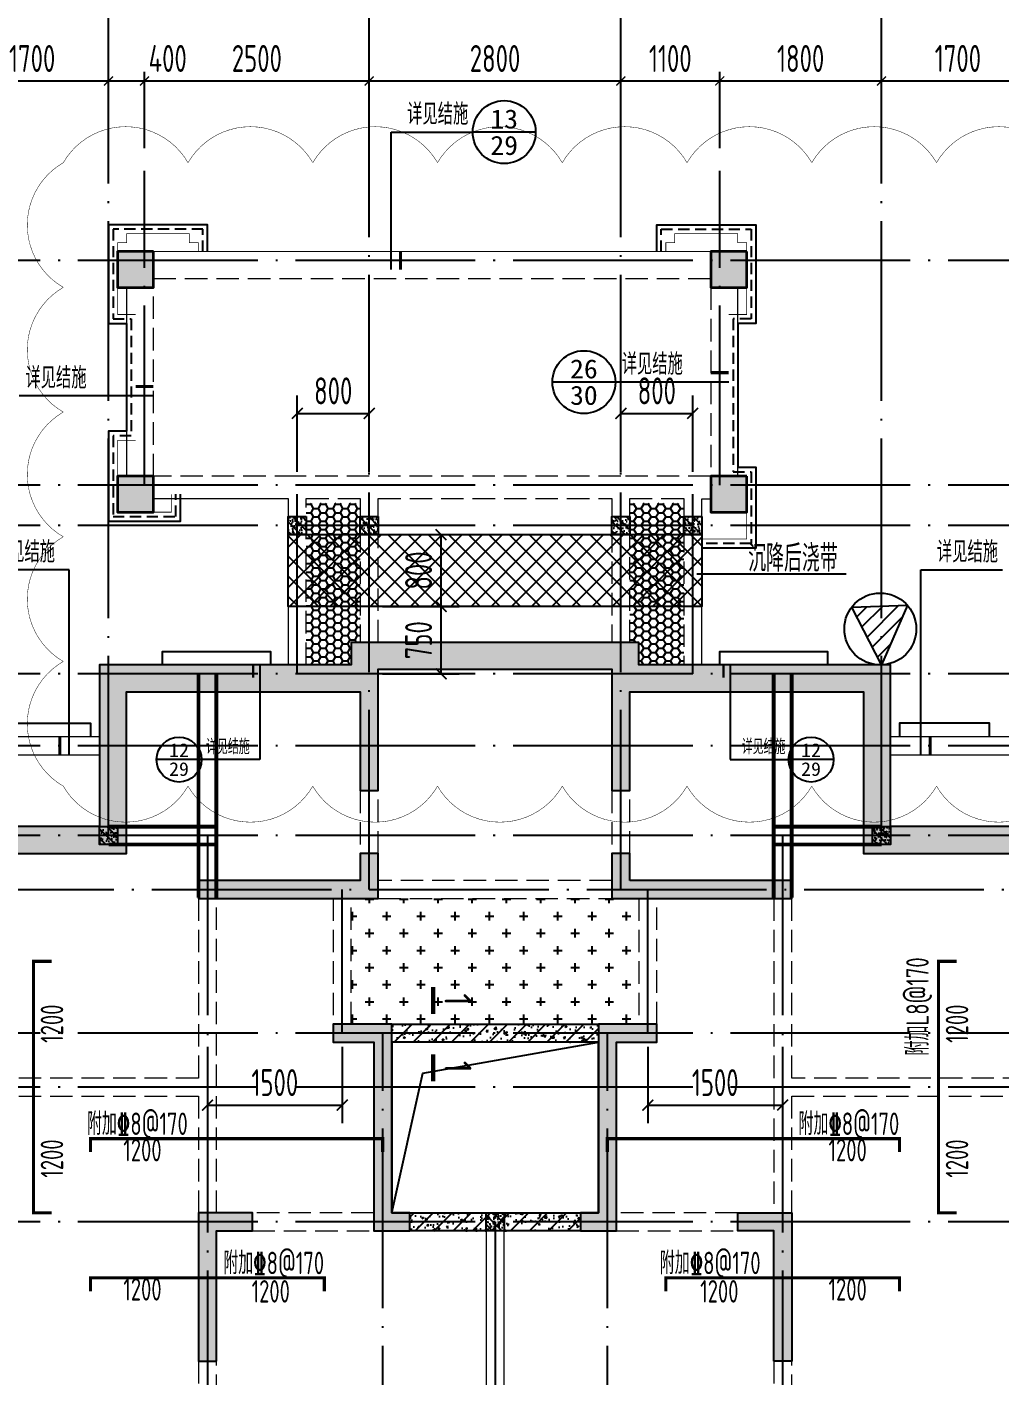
# Model space of a CAD drawing. Extents: x -668857 to 154266, y -275694 to 291306.
# Drawn here: x -219674 to -208848, y 197281 to 212298 of the extents above; entities that cross this region are included whole.
import ezdxf
from ezdxf.enums import TextEntityAlignment as Align

# ---------------------------------------------------------------- set-up
doc = ezdxf.new("R2010")
doc.units = 0
doc.header["$LTSCALE"] = 1000
for name, pattern in [('DASH', [0.35, 0.25, -0.1]), ('DOTE', [2.42, 2, -0.2, 0.02, -0.2]), ('HIDDEN', [0.375, 0.25, -0.125])]:
    doc.linetypes.add(name, pattern=pattern)
doc.layers.get('0').update_dxf_attribs({"linetype": 'CONTINUOUS'})
doc.layers.get('DEFPOINTS').update_dxf_attribs({"linetype": 'CONTINUOUS'})
for name, color, linetype in [('A-AXIS', 1, 'CONTINUOUS'), ('A-DOTE', 10, 'DOTE'), ('DIM_IDEN', 67, 'CONTINUOUS'), ('PUB_TEXT', 2, 'CONTINUOUS'), ('ROOF', 183, 'CONTINUOUS'), ('S-B板填充', 251, 'CONTINUOUS'), ('S-B板边线', 2, 'CONTINUOUS'), ('S-B板配筋', 6, 'CONTINUOUS'), ('S-B板配筋号', 7, 'CONTINUOUS'), ('S-D洞口', 4, 'CONTINUOUS'), ('S-J基础底板标注', 3, 'CONTINUOUS'), ('S-L主梁线', 4, 'DASH'), ('S-Q墙填充', 252, 'CONTINUOUS'), ('S-Q墙实线', 6, 'CONTINUOUS'), ('S-Q墙标注', 3, 'CONTINUOUS'), ('S-X详图标注', 3, 'CONTINUOUS'), ('S-Y一般标注', 3, 'CONTINUOUS'), ('S-Z柱填充', 252, 'CONTINUOUS'), ('S-Z柱实线', 6, 'CONTINUOUS'), ('S-板正筋', 2, 'CONTINUOUS'), ('S-构造柱', 212, 'CONTINUOUS'), ('S-楼板文字', 7, 'CONTINUOUS'), ('S-洞口边线', 7, 'CONTINUOUS'), ('THICK', 6, 'CONTINUOUS'), ('后浇带', 8, 'CONTINUOUS'), ('看线', 251, 'CONTINUOUS'), ('配箍校核', 34, 'CONTINUOUS')]:
    doc.layers.add(name, color=color, linetype=linetype)
doc.layers.add('审图修改', color=2, linetype='CONTINUOUS', plot=False)
doc.styles.add('_TCH_AXIS', font='COMPLEX', dxfattribs={"bigfont": 'GBCBIG'})
doc.styles.add('_TCH_LABEL', font='simhei.ttf')
doc.styles.add('TSSD_DIMENSION', font='Tssdeng.shx', dxfattribs={"width": 0.7, "bigfont": 'tssdchn.shx'})
doc.styles.add('TSSD_Label', font='Tssdeng.shx', dxfattribs={"width": 0.7, "bigfont": 'hztxt.shx'})
doc.styles.add('TSSD_REIN', font='tssdeng.shx', dxfattribs={"width": 0.7, "height": 300, "bigfont": 'tssdchn.shx'})
doc.styles.add('结构文字', font='zstxt.shx', dxfattribs={"width": 0.7, "bigfont": 'zshz.shx'})
doc.dimstyles.new('STRUCK', dxfattribs={"dimtxt": 400, "dimasz": 121, "dimexe": 200, "dimexo": 150, "dimgap": 115, "dimtad": 1, "dimdec": 0, "dimdsep": 46, "dimtxsty": '结构文字', "dimblk": 'ARCHTICK', "dimcen": 400, "dimclrd": 3, "dimclre": 3, "dimclrt": 7, "dimadec": 0, "dimazin": 0, "dimtfac": 1, "dimtdec": 0, "dimtix": 1, "dimtmove": 2, "dimatfit": 3, "dimldrblk": '_DIMX', "dimfxl": 0, "dimtolj": 1, "dimtzin": 0, "dimarcsym": 0})
doc.dimstyles.new('TSSD_100_100', dxfattribs={"dimtxt": 300, "dimasz": 100, "dimexe": 100, "dimexo": 250, "dimgap": 100, "dimtad": 1, "dimdec": 0, "dimzin": 0, "dimdsep": 46, "dimtxsty": 'TSSD_DIMENSION', "dimblk": 'ARCHTICK', "dimcen": 0, "dimdle": 100, "dimclrt": 7, "dimadec": 0, "dimazin": 0, "dimtfac": 1, "dimtdec": 0, "dimtix": 1, "dimtmove": 2, "dimatfit": 3, "dimldrblk": 'ARCHTICK', "dimfxl": 0, "dimtolj": 1, "dimtzin": 0, "dimarcsym": 0})
pattern_1 = [(0, (-160888.04, -9842.896), (81.642857, 47.136514), [54.42857, -108.857143]), (120, (-160888.04, -9842.896), (-81.642847, 47.136531), [54.42857, -108.857143]), (60, (-160888.04, -9842.896), (1e-05, 94.273045), [-108.857143, 54.42857])]
pattern_2 = [(50, (196408.63, 60814.94), (215.17805, -18.82564), [22.5, -247.5]), (355, (196408.63, 60814.94), (-41.6254, 225.65764), [18, -198]), (100.4514, (196426.56, 60813.37), (173.5528, 206.83186), [19.12206, -210.34263]), (46.1842, (196408.63, 60874.94), (320.1723, -49.6557), [33.75, -371.25]), (96.6356, (196435.3, 60870.8), (280.3988, 292.23536), [28.6831, -315.5139]), (351.1842, (196408.63, 60874.94), (280.3986, 292.2356), [27, -297]), (21, (196438.63, 60859.94), (179.07212, -120.78567), [22.5, -247.5]), (326, (196438.63, 60859.94), (72.9946, 217.545), [18, -198]), (71.4514, (196453.55, 60849.87), (252.0668, 96.75915), [19.12206, -210.34263]), (37.5, (196408.63, 60814.94), (3.647957, 99.868156), [0, -195.6, 0, -201, 0, -198.75]), (7.5, (196408.63, 60814.94), (78.92086, 118.32351), [0, -114.6, 0, -191.1, 0, -75.75]), (327.5, (196341.73, 60814.94), (160.14673, -6.76646), [0, -75, 0, -234, 0, -310.5]), (317.5, (196311.73, 60814.94), (174.95585, 30.0315), [0, -97.5, 0, -155.4, 0, -220.5]), (45, (196408.63, 60814.94), (-106.06602, 106.06602), [])]

# ---------------------------------------------------------------- blocks, each defined once
blk = doc.blocks.new('_ArchTick')
at = {"color": 0, "linetype": 'ByBlock', "const_width": 0.15}
blk.add_lwpolyline([(-0.5, -0.5), (0.5, 0.5)], dxfattribs=at)
blk = doc.blocks.new('*D80')
at = {"layer": 'DEFPOINTS', "color": 0}
for p in [(12800, 22100), (11100, 21100), (12800, 21100)]:
    blk.add_point(p, dxfattribs=at)
at = {"layer": 'S-Y一般标注', "color": 0, "lineweight": -2}
for p, q in [((11000, 22100), (12900, 22100)), ((11100, 21350), (11100, 22200)), ((12800, 21350), (12800, 22200))]:
    blk.add_line(p, q, dxfattribs=at)
at = {"layer": 'S-Y一般标注', "color": 0, "lineweight": -2, "xscale": 100, "yscale": 100, "zscale": 100, "rotation": 180}
blk.add_blockref('_ArchTick', (11100, 22100), dxfattribs=at)
at = {"layer": 'S-Y一般标注', "color": 0, "lineweight": -2, "xscale": 100, "yscale": 100, "zscale": 100}
blk.add_blockref('_ArchTick', (12800, 22100), dxfattribs=at)
at = {"layer": 'S-Y一般标注', "color": 7, "insert": (11950, 22350), "char_height": 300, "attachment_point": 5, "style": 'TSSD_DIMENSION'}
blk.add_mtext('\\A1;1700', dxfattribs=at)
blk = doc.blocks.new('*D81')
at = {"layer": 'DEFPOINTS', "color": 0}
for p in [(13200, 22100), (12800, 21100), (13200, 21100)]:
    blk.add_point(p, dxfattribs=at)
at = {"layer": 'S-Y一般标注', "color": 0, "lineweight": -2}
for p, q in [((12700, 22100), (13300, 22100)), ((12800, 21350), (12800, 22200)), ((13200, 21350), (13200, 22200))]:
    blk.add_line(p, q, dxfattribs=at)
at = {"layer": 'S-Y一般标注', "color": 0, "lineweight": -2, "xscale": 100, "yscale": 100, "zscale": 100, "rotation": 180}
blk.add_blockref('_ArchTick', (12800, 22100), dxfattribs=at)
at = {"layer": 'S-Y一般标注', "color": 0, "lineweight": -2, "xscale": 100, "yscale": 100, "zscale": 100}
blk.add_blockref('_ArchTick', (13200, 22100), dxfattribs=at)
at = {"layer": 'S-Y一般标注', "color": 7, "insert": (13458, 22350), "char_height": 300, "attachment_point": 5, "style": 'TSSD_DIMENSION'}
blk.add_mtext('\\A1;400', dxfattribs=at)
blk = doc.blocks.new('*D82')
at = {"layer": 'DEFPOINTS', "color": 0}
for p in [(18500, 22100), (15700, 21100), (18500, 21100)]:
    blk.add_point(p, dxfattribs=at)
at = {"layer": 'S-Y一般标注', "color": 0, "lineweight": -2}
for p, q in [((15600, 22100), (18600, 22100)), ((15700, 21350), (15700, 22200)), ((18500, 21350), (18500, 22200))]:
    blk.add_line(p, q, dxfattribs=at)
at = {"layer": 'S-Y一般标注', "color": 0, "lineweight": -2, "xscale": 100, "yscale": 100, "zscale": 100, "rotation": 180}
blk.add_blockref('_ArchTick', (15700, 22100), dxfattribs=at)
at = {"layer": 'S-Y一般标注', "color": 0, "lineweight": -2, "xscale": 100, "yscale": 100, "zscale": 100}
blk.add_blockref('_ArchTick', (18500, 22100), dxfattribs=at)
at = {"layer": 'S-Y一般标注', "color": 7, "insert": (17100, 22350), "char_height": 300, "attachment_point": 5, "style": 'TSSD_DIMENSION'}
blk.add_mtext('\\A1;2800', dxfattribs=at)
blk = doc.blocks.new('*D83')
at = {"layer": 'DEFPOINTS', "color": 0}
for p in [(19600, 22100), (18500, 21100), (19600, 21100)]:
    blk.add_point(p, dxfattribs=at)
at = {"layer": 'S-Y一般标注', "color": 0, "lineweight": -2}
for p, q in [((18400, 22100), (19700, 22100)), ((18500, 21350), (18500, 22200)), ((19600, 21350), (19600, 22200))]:
    blk.add_line(p, q, dxfattribs=at)
at = {"layer": 'S-Y一般标注', "color": 0, "lineweight": -2, "xscale": 100, "yscale": 100, "zscale": 100, "rotation": 180}
blk.add_blockref('_ArchTick', (18500, 22100), dxfattribs=at)
at = {"layer": 'S-Y一般标注', "color": 0, "lineweight": -2, "xscale": 100, "yscale": 100, "zscale": 100}
blk.add_blockref('_ArchTick', (19600, 22100), dxfattribs=at)
at = {"layer": 'S-Y一般标注', "color": 7, "insert": (19050, 22350), "char_height": 300, "attachment_point": 5, "style": 'TSSD_DIMENSION'}
blk.add_mtext('\\A1;1100', dxfattribs=at)
blk = doc.blocks.new('*D84')
at = {"layer": 'DEFPOINTS', "color": 0}
for p in [(23100, 22100), (21400, 21100), (23100, 21100)]:
    blk.add_point(p, dxfattribs=at)
at = {"layer": 'S-Y一般标注', "color": 0, "lineweight": -2}
for p, q in [((21300, 22100), (23200, 22100)), ((21400, 21350), (21400, 22200)), ((23100, 21350), (23100, 22200))]:
    blk.add_line(p, q, dxfattribs=at)
at = {"layer": 'S-Y一般标注', "color": 0, "lineweight": -2, "xscale": 100, "yscale": 100, "zscale": 100, "rotation": 180}
blk.add_blockref('_ArchTick', (21400, 22100), dxfattribs=at)
at = {"layer": 'S-Y一般标注', "color": 0, "lineweight": -2, "xscale": 100, "yscale": 100, "zscale": 100}
blk.add_blockref('_ArchTick', (23100, 22100), dxfattribs=at)
at = {"layer": 'S-Y一般标注', "color": 7, "insert": (22250, 22350), "char_height": 300, "attachment_point": 5, "style": 'TSSD_DIMENSION'}
blk.add_mtext('\\A1;1700', dxfattribs=at)
blk = doc.blocks.new('*D112')
at = {"layer": 'DEFPOINTS', "color": 0}
for p in [(15700, 22100), (13200, 21100), (15700, 21100)]:
    blk.add_point(p, dxfattribs=at)
at = {"layer": 'S-Y一般标注', "color": 0, "lineweight": -2}
for p, q in [((13100, 22100), (15800, 22100)), ((13200, 21350), (13200, 22200)), ((15700, 21350), (15700, 22200))]:
    blk.add_line(p, q, dxfattribs=at)
at = {"layer": 'S-Y一般标注', "color": 0, "lineweight": -2, "xscale": 100, "yscale": 100, "zscale": 100, "rotation": 180}
blk.add_blockref('_ArchTick', (13200, 22100), dxfattribs=at)
at = {"layer": 'S-Y一般标注', "color": 0, "lineweight": -2, "xscale": 100, "yscale": 100, "zscale": 100}
blk.add_blockref('_ArchTick', (15700, 22100), dxfattribs=at)
at = {"layer": 'S-Y一般标注', "color": 7, "insert": (14450, 22350), "char_height": 300, "attachment_point": 5, "style": 'TSSD_DIMENSION'}
blk.add_mtext('\\A1;2500', dxfattribs=at)
blk = doc.blocks.new('*D113')
at = {"layer": 'DEFPOINTS', "color": 0}
for p in [(21400, 22100), (19600, 21100), (21400, 21100)]:
    blk.add_point(p, dxfattribs=at)
at = {"layer": 'S-Y一般标注', "color": 0, "lineweight": -2}
for p, q in [((19500, 22100), (21500, 22100)), ((19600, 21350), (19600, 22200)), ((21400, 21350), (21400, 22200))]:
    blk.add_line(p, q, dxfattribs=at)
at = {"layer": 'S-Y一般标注', "color": 0, "lineweight": -2, "xscale": 100, "yscale": 100, "zscale": 100, "rotation": 180}
blk.add_blockref('_ArchTick', (19600, 22100), dxfattribs=at)
at = {"layer": 'S-Y一般标注', "color": 0, "lineweight": -2, "xscale": 100, "yscale": 100, "zscale": 100}
blk.add_blockref('_ArchTick', (21400, 22100), dxfattribs=at)
at = {"layer": 'S-Y一般标注', "color": 7, "insert": (20500, 22350), "char_height": 300, "attachment_point": 5, "style": 'TSSD_DIMENSION'}
blk.add_mtext('\\A1;1800', dxfattribs=at)
blk = doc.blocks.new('20210803.08135812')
at = {"color": 1, "const_width": 8}
for points in [[(8750, 15500), (8550, 15500), (8550, 16300), (8650, 16300), (8650, 16400), (8940, 16400), (8940, 16400), (9060, 16400), (9060, 16400), (9350, 16400), (9350, 16300), (9450, 16300), (9450, 16200)], [(15350, 15500), (15550, 15500), (15550, 16300), (15450, 16300), (15450, 16400), (15160, 16400), (15160, 16400), (15040, 16400), (15040, 16400), (14750, 16400), (14750, 16300), (14650, 16300), (14650, 16200)], [(8750, 14100), (8550, 14100), (8550, 13300), (9150, 13300), (9150, 13500)], [(15350, 13700), (15550, 13700), (15550, 13000), (15050, 13000)]]:
    blk.add_lwpolyline(points, dxfattribs=at)
at = {"layer": '看线', "color": 201}
for points in [[(9550, 16200), (9550, 16500), (8450, 16500), (8450, 15400), (8650, 15400), (8650, 14200), (8450, 14200), (8450, 13200), (9250, 13200), (9250, 13500)], [(14550, 16200), (14550, 16500), (15650, 16500), (15650, 15400), (15450, 15400), (15450, 13800), (15650, 13800), (15650, 12900), (15050, 12900)]]:
    blk.add_lwpolyline(points, dxfattribs=at)
at = {"layer": '看线', "color": 201, "linetype": 'HIDDEN', "ltscale": 0.5}
for points in [[(9500, 16200), (9500, 16450), (8500, 16450), (8500, 15450), (8700, 15450), (8700, 14150), (8500, 14150), (8500, 13250), (9200, 13250), (9200, 13500)], [(14600, 16200), (14600, 16450), (15600, 16450), (15600, 15450), (15400, 15450), (15400, 13750), (15600, 13750), (15600, 12950), (15050, 12950)]]:
    blk.add_lwpolyline(points, dxfattribs=at)
at = {"layer": '看线', "color": 202, "ltscale": 0.5}
for points in [[(9050, 11600), (9050, 11750), (10250, 11750), (10250, 11600)], [(15250, 11600), (15250, 11750), (16450, 11750), (16450, 11600)], [(7250, 10800), (7250, 10950), (8250, 10950), (8250, 10800)], [(18250, 10800), (18250, 10950), (17250, 10950), (17250, 10800)]]:
    blk.add_lwpolyline(points, dxfattribs=at)
blk = doc.blocks.new('20210807.15313460')
at = {"layer": 'S-Q墙填充', "ltscale": 0.5}
h = blk.add_hatch(dxfattribs=at)
h.set_pattern_fill('ARMORED', color=252, scale=30, style=0)
h.set_pattern_definition([(50, (11951.9, 28771.39), (215.17805, -18.82564), [22.5, -247.5]), (355, (11951.9, 28771.4), (-41.6254, 225.65764), [18, -198]), (100.4514, (11969.82, 28769.82), (173.5528, 206.83186), [19.12206, -210.34263]), (46.1842, (11951.9, 28831.4), (320.1723, -49.6557), [33.75, -371.25]), (96.6356, (11978.57, 28827.25), (280.3988, 292.2354), [28.6831, -315.5139]), (351.1842, (11951.9, 28831.4), (280.3986, 292.2356), [27, -297]), (21, (11981.9, 28816.39), (179.07212, -120.78567), [22.5, -247.5]), (326, (11981.9, 28816.4), (72.9946, 217.545), [18, -198]), (71.4514, (11996.82, 28806.32), (252.0668, 96.75915), [19.12206, -210.34263]), (37.5, (11951.89, 28771.39), (3.647957, 99.868156), [0, -195.6, 0, -201, 0, -198.75]), (7.5, (11951.89, 28771.39), (78.92086, 118.32351), [0, -114.6, 0, -191.1, 0, -75.75]), (327.5, (11884.99, 28771.39), (160.14673, -6.76646), [0, -75, 0, -234, 0, -310.5]), (317.5, (11855, 28771.39), (174.95585, 30.0315), [0, -97.5, 0, -155.4, 0, -220.5]), (45, (11951.9, 28771.39), (-106.06602, 106.06602), [])])
h.paths.add_polyline_path([(111116, 66140), (109616, 66140), (109216, 66140), (106316, 66140), (105866, 66140), (104966, 66140), (104516, 66140), (102916, 66140), (102916, 67040), (102916, 67940), (102366, 67940), (100716, 67940), (100116, 67942), (100115, 68190), (96916, 68190), (96916, 67940), (96316, 67940), (94716, 67940), (94116, 67940), (94116, 67040), (94116, 66140), (81316, 66140), (80866, 66140), (79966, 66140), (79516, 66140), (77916, 66140), (77916, 67040), (77916, 67940), (77366, 67940), (75715, 67940), (75116, 67940), (75116, 68190), (71916, 68190), (71916, 67940), (71316, 67940), (69716, 67940), (69116, 67940), (69116, 67040), (69116, 66140), (60916, 66140), (60916, 63240), (60916, 60640), (60916, 58640), (63616, 58640), (70116, 58639), (70116, 57440), (71166, 57440), (73516, 57440), (75866, 57440), (76916, 57440), (76916, 58640), (82516, 58640), (83416, 58640), (86016, 58640), (88616, 58640), (89516, 58640), (95216, 58640), (95216, 57440), (96166, 57440), (98516, 57440), (100866, 57440), (101816, 57440), (101816, 58640), (107516, 58640), (108416, 58640), (111116, 58640)])
h.paths.add_polyline_path([(64616, 58940), (64616, 60290), (64416, 60290), (64416, 58940), (63616, 58940), (61216, 58940), (61216, 60640), (61216, 63140), (61816, 63140), (61816, 63340), (61216, 63340), (61216, 65840), (61516, 65840), (62416, 65840), (62716, 65840), (62716, 65290), (62916, 65290), (62916, 65840), (65616, 65840), (65616, 63140), (65816, 63140), (65816, 65840), (66166, 65840), (67066, 65840), (67416, 65840), (67416, 65140), (67616, 65140), (67616, 65840), (69416, 65840), (69416, 67040), (69416, 67640), (69716, 67640), (71316, 67640), (72016, 67640), (72016, 66540), (72216, 66540), (72216, 67840), (72216, 67890), (74816, 67890), (74816, 67840), (74816, 66540), (75016, 66540), (75016, 67640), (75715, 67640), (77366, 67640), (77616, 67640), (77616, 67040), (77616, 65840), (79416, 65840), (79416, 65140), (79616, 65140), (79616, 65840), (79966, 65840), (80866, 65840), (81216, 65840), (81216, 63140), (81416, 63140), (81416, 65840), (84116, 65840), (84116, 63140), (84316, 63140), (84316, 65840), (84616, 65840), (85616, 65840), (85916, 65840), (85916, 65840), (86116, 65840), (86116, 65840), (86416, 65840), (87416, 65840), (87716, 65840), (87716, 63139), (87916, 63139), (87916, 65840), (90616, 65840), (90616, 63140), (90816, 63140), (90816, 65840), (91166, 65840), (92066, 65840), (92416, 65840), (92416, 65140), (92616, 65140), (92616, 65840), (94416, 65840), (94416, 67040), (94416, 67640), (94716, 67640), (96316, 67640), (97016, 67640), (97016, 66540), (97216, 66540), (97216, 67890), (99816, 67890), (99816, 66540), (100016, 66540), (100016, 67640), (100716, 67640), (102366, 67640), (102616, 67640), (102616, 67040), (102616, 65840), (104416, 65840), (104416, 65140), (104616, 65140), (104616, 65840), (104966, 65840), (105866, 65840), (106216, 65840), (106216, 63140), (106416, 63140), (106416, 65840), (109116, 65840), (109116, 65290), (109316, 65290), (109316, 65840), (109616, 65840), (110516, 65840), (110816, 65840), (110816, 63340), (110216, 63340), (110216, 63140), (110816, 63140), (110816, 60640), (110816, 58940), (108416, 58940), (107616, 58940), (107616, 60290), (107416, 60290), (107416, 58940), (101816, 58940), (101816, 59090), (101516, 59090), (101516, 58740), (101516, 57740), (100866, 57740), (98516, 57740), (96166, 57740), (95516, 57740), (95516, 58740), (95516, 59090), (95216, 59090), (95216, 58940), (89616, 58940), (89616, 60290), (89416, 60290), (89416, 58940), (88616, 58940), (86016, 58940), (83416, 58940), (82616, 58940), (82616, 60290), (82416, 60290), (82416, 58940), (76916, 58939), (76916, 59090), (76616, 59090), (76616, 58739), (76616, 57740), (75866, 57740), (73516, 57740), (71166, 57740), (70416, 57740), (70416, 58739), (70416, 59090), (70116, 59090), (70116, 58939)], flags=16)
at = {"layer": 'S-Q墙填充'}
h = blk.add_hatch(color=252, dxfattribs=at)
h.dxf.hatch_style = 1
h.paths.add_polyline_path([(72216, 65340), (72216, 65840), (72016, 65840), (72016, 65540), (71816, 65540), (70216, 65540), (70216, 65340), (71816, 65340)])
h = blk.add_hatch(color=252, dxfattribs=at)
h.dxf.hatch_style = 1
h.paths.add_polyline_path([(75016, 65540), (75016, 65840), (74816, 65840), (74816, 65340), (75216, 65340), (76816, 65340), (76816, 65540), (75216, 65540)])
h = blk.add_hatch(color=252, dxfattribs=at)
h.dxf.hatch_style = 1
h.paths.add_polyline_path([(72366, 63940), (71716, 63940), (71716, 63740), (72166, 63740), (72166, 61640), (72566, 61640), (72566, 61840), (72366, 61840)])
h = blk.add_hatch(color=252, dxfattribs=at)
h.dxf.hatch_style = 1
h.paths.add_polyline_path([(74666, 61840), (74466, 61840), (74466, 61640), (74866, 61640), (74866, 63740), (75316, 63740), (75316, 63940), (74666, 63940)])
h = blk.add_hatch(color=252, dxfattribs=at)
h.dxf.hatch_style = 1
h.paths.add_polyline_path([(70416, 60189), (70416, 61640), (70816, 61640), (70816, 61840), (70216, 61840), (70216, 60189)])
h = blk.add_hatch(color=252, dxfattribs=at)
h.dxf.hatch_style = 1
h.paths.add_polyline_path([(76616, 60189), (76616, 61640), (76216, 61640), (76216, 61840), (76816, 61840), (76816, 60189)])
at = {"layer": 'S-Z柱填充'}
for points in [[(69716, 72540), (69316, 72540), (69316, 72140), (69716, 72140)], [(76316, 72540), (75916, 72540), (75916, 72140), (76316, 72140)], [(69716, 70040), (69316, 70040), (69316, 69640), (69716, 69640)], [(76316, 70040), (75916, 70040), (75916, 69640), (76316, 69640)]]:
    blk.add_hatch(color=256, dxfattribs=at).paths.add_polyline_path(points)
at = {"layer": 'S-D洞口', "color": 5}
blk.add_lwpolyline([(72366, 61840), (74666, 61840), (74666, 63740), (72366, 63740), (72366, 61840), (72712, 63393), (74666, 63740)], dxfattribs=at)
at = {"layer": 'S-L主梁线', "linetype": 'ByBlock', "lineweight": 18}
for p, q in [((75916, 72539), (69716, 72540)), ((69416, 72140), (69416, 70040)), ((76216, 70040), (76216, 72140)), ((69716, 69790), (71215, 69790)), ((71215, 69790), (71215, 67940)), ((75815, 67940), (75815, 69787)), ((69116, 67140), (67516, 67140)), ((79516, 67140), (77916, 67140)), ((67616, 66940), (69116, 66940)), ((77916, 66940), (79416, 66940)), ((73416, 61640), (73416, 57740)), ((73616, 57740), (73616, 61640))]:
    blk.add_line(p, q, dxfattribs=at)
at = {"layer": 'S-L主梁线', "linetype": 'DASH', "lineweight": 18}
for p, q in [((69716, 72240), (75916, 72239)), ((69716, 70040), (69716, 72140)), ((75916, 72140), (75916, 70040)), ((71315, 70040), (69716, 70040)), ((72116, 70040), (71315, 70040)), ((74915, 70040), (72116, 70040)), ((75916, 70040), (74915, 70040)), ((71415, 67940), (71415, 69790)), ((71415, 69790), (72016, 69790)), ((72016, 69790), (72016, 68190)), ((72216, 68190), (72216, 69790)), ((72216, 69790), (74815, 69790)), ((74815, 69790), (74816, 68190)), ((75016, 68190), (75015, 69790)), ((75015, 69790), (75615, 69790)), ((75615, 69790), (75615, 67940)), ((72016, 66540), (72016, 65840)), ((72216, 65840), (72216, 66540)), ((74816, 66540), (74816, 65840)), ((75016, 65840), (75016, 66540)), ((74816, 65540), (72216, 65540)), ((70216, 65340), (70216, 63340)), ((70416, 63240), (70416, 65340)), ((71716, 65340), (71716, 63940)), ((71916, 63940), (71916, 65340)), ((72216, 65340), (74816, 65340)), ((75116, 65340), (75116, 63940)), ((75316, 63940), (75316, 65340)), ((76616, 65340), (76616, 63240)), ((76816, 63340), (76816, 65340)), ((74666, 63940), (72366, 63940)), ((72366, 63740), (74666, 63740)), ((70216, 63340), (67616, 63340)), ((70416, 61840), (70416, 63240)), ((76616, 63240), (76616, 61840)), ((79416, 63340), (76816, 63340)), ((67516, 63140), (70216, 63140)), ((70216, 63140), (70216, 61840)), ((76816, 63140), (79516, 63140)), ((76816, 61840), (76816, 63140)), ((72166, 61840), (70816, 61840)), ((73516, 61840), (72566, 61840)), ((74466, 61840), (73516, 61840)), ((76216, 61840), (74866, 61840)), ((70416, 61640), (70416, 61640)), ((70816, 61640), (72166, 61640)), ((72566, 61640), (73416, 61640)), ((73616, 61640), (74466, 61640)), ((74866, 61640), (76216, 61640)), ((76616, 61640), (76616, 61640)), ((70216, 60189), (70216, 59090)), ((70416, 59090), (70416, 60189)), ((76616, 60189), (76616, 59090)), ((76816, 59090), (76816, 60189))]:
    blk.add_line(p, q, dxfattribs=at)
blk.add_lwpolyline([(75815, 69787), (75916, 69787)], dxfattribs=at)
at = {"layer": 'S-Q墙实线'}
for points in [[(104516, 66140), (102916, 66140), (102916, 67040), (102916, 67940), (102916, 67940), (100116, 67940), (100115, 68190), (96916, 68190), (96916, 67940), (94116, 67940), (94116, 66140), (81316, 66140), (80866, 66140), (79966, 66140), (79516, 66140), (77916, 66140), (77916, 67940), (75116, 67940), (75116, 68190), (71916, 68190), (71916, 67940), (69116, 67940), (69116, 66140), (60916, 66140)], [(67616, 65840), (69416, 65840), (69416, 67640), (72016, 67640), (72016, 66540), (72216, 66540), (72216, 67840), (72216, 67890), (74816, 67890), (74816, 67840), (74816, 66540), (75016, 66540), (75016, 67640), (77616, 67640), (77616, 65840), (79416, 65840)]]:
    blk.add_lwpolyline(points, dxfattribs=at)
for points in [[(72216, 65340), (72216, 65840), (72016, 65840), (72016, 65540), (71816, 65540), (70216, 65540), (70216, 65340), (71816, 65340)], [(75016, 65540), (75016, 65840), (74816, 65840), (74816, 65340), (75216, 65340), (76816, 65340), (76816, 65540), (75216, 65540)], [(72366, 63940), (71716, 63940), (71716, 63740), (72166, 63740), (72166, 61640), (72566, 61640), (72566, 61840), (72366, 61840)], [(74666, 61840), (74466, 61840), (74466, 61640), (74866, 61640), (74866, 63740), (75316, 63740), (75316, 63940), (74666, 63940)], [(70416, 60189), (70416, 61640), (70816, 61640), (70816, 61840), (70216, 61840), (70216, 60189)], [(76616, 60189), (76616, 61640), (76216, 61640), (76216, 61840), (76816, 61840), (76816, 60189)]]:
    blk.add_lwpolyline(points, close=True, dxfattribs=at)
at = {"layer": 'S-Z柱实线', "lineweight": 35}
for points in [[(69716, 72540), (69316, 72540), (69316, 72140), (69716, 72140)], [(76316, 72540), (75916, 72540), (75916, 72140), (76316, 72140)], [(69716, 70040), (69316, 70040), (69316, 69640), (69716, 69640)], [(76316, 70040), (75916, 70040), (75916, 69640), (76316, 69640)]]:
    blk.add_lwpolyline(points, close=True, dxfattribs=at)
blk = doc.blocks.new('20210804.00390298')
at = {"layer": 'S-Q墙填充'}
h = blk.add_hatch(dxfattribs=at)
h.set_pattern_fill('ARMORED', color=252, scale=30, style=0)
h.set_pattern_definition(pattern_2)
h.paths.add_polyline_path([(51842, 63749), (54142, 63749), (54142, 63549), (51842, 63549)])
h = blk.add_hatch(dxfattribs=at)
h.set_pattern_fill('ARMORED', color=252, scale=30, style=0)
h.set_pattern_definition(pattern_2)
h.paths.add_polyline_path([(52042, 61649), (53942, 61649), (53942, 61449), (52042, 61449)])
at = {"layer": 'S-B板边线'}
for points in [[(51842, 63749), (54142, 63749), (54142, 63549), (51842, 63549)], [(52042, 61649), (53942, 61649), (53942, 61449), (52042, 61449)]]:
    blk.add_lwpolyline(points, close=True, dxfattribs=at)
at = {"layer": 'THICK', "const_width": 50}
for points in [[(52304, 63863), (52304, 64163)], [(52304, 63413), (52304, 63113)]]:
    blk.add_lwpolyline(points, dxfattribs=at)
at = {"layer": 'THICK', "style": 'TSSD_Label'}
for p in [(52429, 64094), (52429, 63344)]:
    blk.add_text('1', height=300, rotation=270, dxfattribs=at).set_placement(p)
blk = doc.blocks.new('20210730.02141516')
at = {"layer": 'S-构造柱'}
h = blk.add_hatch(dxfattribs=at)
h.set_pattern_fill('ARMORED', color=256, scale=15, angle=-90, style=0)
h.set_pattern_definition([(320, (-154189.41, 3278673.45), (-9.4128202, -107.5890274), [11.25, -123.75]), (265, (-154189.41, 3278673.45), (112.82882, 20.8127), [9, -99]), (10.4514, (-154190.19, 3278664.49), (103.4159313, -86.7764073), [9.5610285, -105.1713168]), (316.1842, (-154159.41, 3278673.45), (-24.827852, -160.0861573), [16.875, -185.625]), (6.6356, (-154161.48, 3278660.11), (146.117681, -140.199406), [14.341543, -157.75695]), (261.1842, (-154159.41, 3278673.45), (146.11779, -140.199292), [13.5, -148.5]), (291, (-154166.91, 3278658.45), (-60.3928336, -89.5360578), [11.25, -123.75]), (236, (-154166.91, 3278658.45), (108.7725068, -36.4972998), [9, -99]), (341.4514, (-154171.94, 3278650.99), (48.3795745, -126.0333943), [9.5610285, -105.1713168]), (307.5, (-154189.41, 3278673.454), (49.93407807, -1.8239783), [0, -97.8, 0, -100.5, 0, -99.375]), (277.5, (-154189.41, 3278673.454), (59.1617568, -39.4604306), [0, -57.3, 0, -95.55, 0, -37.875]), (237.5, (-154189.41, 3278706.904), (-3.38323076, -80.07336543), [0, -37.5, 0, -117, 0, -155.25]), (227.5, (-154189.41, 3278721.904), (15.0157473, -87.4779254), [0, -48.75, 0, -77.7, 0, -110.25]), (315, (-154189.41, 3278673.454), (53.0330086, 53.0330086), [])])
h.paths.add_polyline_path([(200, 200), (200, 0), (0, 0), (0, 200)])
blk.add_lwpolyline([(200, 200), (200, 0), (0, 0), (0, 200)], close=True, dxfattribs=at)
blk = doc.blocks.new('20210809.18285270')
at = {"layer": 'ROOF', "rotation": 359.9999999538236}
for p in [(10300, 12550), (11100, 12550), (13900, 12550), (14700, 12550), (8200, 9100)]:
    blk.add_blockref('20210730.02141516', p, dxfattribs=at)
at = {"layer": 'ROOF'}
for p in [(16800, 9100), (12500, 4800)]:
    blk.add_blockref('20210730.02141516', p, dxfattribs=at)
blk = doc.blocks.new('*D299')
at = {"layer": 'DEFPOINTS', "color": 0}
for p in [(-205458, 207289), (-203959, 207289), (-203959, 206489)]:
    blk.add_point(p, dxfattribs=at)
at = {"layer": 'S-Q墙标注', "color": 3, "lineweight": -2}
for p, q in [((-205458, 207139), (-205458, 206289)), ((-203959, 207139), (-203959, 206289)), ((-205458, 206489), (-203959, 206489))]:
    blk.add_line(p, q, dxfattribs=at)
at = {"layer": 'S-Q墙标注', "color": 3, "lineweight": -2, "xscale": 121, "yscale": 121, "zscale": 121, "rotation": 180}
blk.add_blockref('_ArchTick', (-205458, 206489), dxfattribs=at)
at = {"layer": 'S-Q墙标注', "color": 3, "lineweight": -2, "xscale": 121, "yscale": 121, "zscale": 121}
blk.add_blockref('_ArchTick', (-203959, 206489), dxfattribs=at)
at = {"layer": 'S-Q墙标注', "color": 7, "insert": (-204709, 206739), "char_height": 300, "attachment_point": 5, "style": 'TSSD_REIN'}
blk.add_mtext('\\A1;1500', dxfattribs=at)
blk = doc.blocks.new('_DIMX')
blk.add_line((-150, 0), (150, 0))
at = {"const_width": 50}
blk.add_lwpolyline([(-70, -70), (70, 70)], dxfattribs=at)
blk = doc.blocks.new('*D300')
at = {"layer": 'DEFPOINTS', "color": 0}
for p in [(-200559, 207289), (-199059, 207289), (-199059, 206489)]:
    blk.add_point(p, dxfattribs=at)
at = {"layer": 'S-Q墙标注', "color": 3, "lineweight": -2}
for p, q in [((-200559, 207139), (-200559, 206289)), ((-199059, 207139), (-199059, 206289)), ((-200559, 206489), (-199059, 206489))]:
    blk.add_line(p, q, dxfattribs=at)
at = {"layer": 'S-Q墙标注', "color": 3, "lineweight": -2, "xscale": 121, "yscale": 121, "zscale": 121, "rotation": 180}
blk.add_blockref('_ArchTick', (-200559, 206489), dxfattribs=at)
at = {"layer": 'S-Q墙标注', "color": 3, "lineweight": -2, "xscale": 121, "yscale": 121, "zscale": 121}
blk.add_blockref('_ArchTick', (-199059, 206489), dxfattribs=at)
at = {"layer": 'S-Q墙标注', "color": 7, "insert": (-199809, 206739), "char_height": 300, "attachment_point": 5, "style": 'TSSD_REIN'}
blk.add_mtext('\\A1;1500', dxfattribs=at)
blk = doc.blocks.new('*D497')
at = {"layer": 'DEFPOINTS', "color": 0}
for p in [(-215867, 207997), (-216667, 207197), (-215867, 207197)]:
    blk.add_point(p, dxfattribs=at)
at = {"layer": 'S-Q墙标注', "color": 3, "lineweight": -2}
for p, q in [((-216667, 207347), (-216667, 208197)), ((-215867, 207347), (-215867, 208197)), ((-216667, 207997), (-215867, 207997))]:
    blk.add_line(p, q, dxfattribs=at)
at = {"layer": 'S-Q墙标注', "color": 3, "lineweight": -2, "xscale": 121, "yscale": 121, "zscale": 121, "rotation": 180}
blk.add_blockref('_ArchTick', (-216667, 207997), dxfattribs=at)
at = {"layer": 'S-Q墙标注', "color": 3, "lineweight": -2, "xscale": 121, "yscale": 121, "zscale": 121}
blk.add_blockref('_ArchTick', (-215867, 207997), dxfattribs=at)
at = {"layer": 'S-Q墙标注', "color": 7, "insert": (-216267, 208247), "char_height": 300, "attachment_point": 5, "style": 'TSSD_REIN'}
blk.add_mtext('\\A1;800', dxfattribs=at)
blk = doc.blocks.new('*D498')
at = {"layer": 'DEFPOINTS', "color": 0}
for p in [(-212267, 207997), (-213067, 207197), (-212267, 207197)]:
    blk.add_point(p, dxfattribs=at)
at = {"layer": 'S-Q墙标注', "color": 3, "lineweight": -2}
for p, q in [((-213067, 207347), (-213067, 208197)), ((-212267, 207347), (-212267, 208197)), ((-213067, 207997), (-212267, 207997))]:
    blk.add_line(p, q, dxfattribs=at)
at = {"layer": 'S-Q墙标注', "color": 3, "lineweight": -2, "xscale": 121, "yscale": 121, "zscale": 121, "rotation": 180}
blk.add_blockref('_ArchTick', (-213067, 207997), dxfattribs=at)
at = {"layer": 'S-Q墙标注', "color": 3, "lineweight": -2, "xscale": 121, "yscale": 121, "zscale": 121}
blk.add_blockref('_ArchTick', (-212267, 207997), dxfattribs=at)
at = {"layer": 'S-Q墙标注', "color": 7, "insert": (-212667, 208247), "char_height": 300, "attachment_point": 5, "style": 'TSSD_REIN'}
blk.add_mtext('\\A1;800', dxfattribs=at)
blk = doc.blocks.new('20210811.10154474')
at = {"layer": 'DIM_IDEN'}
for p, q in [((11690, 18335), (12599, 18335)), ((11690, 16805), (11690, 18335)), ((13299, 18335), (12599, 18335)), ((14186, 15552), (13486, 15552)), ((15030, 15552), (14186, 15552)), ((15447, 15552), (15030, 15552)), ((8321, 15398), (7552, 15398)), ((9047, 15398), (8321, 15398)), ((8110, 13461), (7201, 13461)), ((8110, 11405), (8110, 13461)), ((17584, 13461), (18493, 13461)), ((17584, 11405), (17584, 13461)), ((10230, 12405), (10230, 11350)), ((15464, 12405), (15464, 11350)), ((9581, 11350), (9081, 11350)), ((10230, 11350), (9581, 11350)), ((15464, 11350), (16113, 11350)), ((16613, 11350), (16113, 11350))]:
    blk.add_line(p, q, dxfattribs=at)
for points, const_width in [([(11795, 16805), (11795, 17005)], 35), ([(15447, 15657), (15247, 15657)], 35), ([(9047, 15503), (8847, 15503)], 35), ([(10155, 12405), (10155, 12262)], 25), ([(15389, 12405), (15389, 12262)], 25), ([(8005, 11405), (8005, 11605)], 35), ([(17689, 11405), (17689, 11605)], 35)]:
    blk.add_lwpolyline(points, dxfattribs=dict(at, const_width=const_width))
for centre, radius in [((12949, 18335), 350), ((13836, 15552), 350), ((9331, 11350), 250), ((16363, 11350), 250)]:
    blk.add_circle(centre, radius, dxfattribs=at)
at = {"layer": 'PUB_TEXT', "style": '_TCH_AXIS'}
for height, p in [(236.3, (11869, 18418)), (236.3, (14256, 15635)), (236.3, (7622, 15482)), (236.3, (7271, 13545)), (236.3, (17763, 13545)), (168.8, (9631, 11410)), (168.8, (15592, 11410))]:
    blk.add_text('详见结施', height=height, dxfattribs=at).set_placement(p)
at = {"layer": 'PUB_TEXT', "style": '_TCH_LABEL'}
for s, height, width, p, p2 in [('13', 212.7, 1.00565, (12795, 18375), (13103, 18375)), ('29', 212.7, 1.00565, (12795, 18081), (13103, 18081)), ('26', 212.3, 1.011364, (13681, 15593), (13990, 15593)), ('30', 212.7, 1.00565, (13682, 15299), (13989, 15299)), ('12', 151.1, 1.022989, (9220, 11380), (9442, 11380)), ('12', 151.1, 1.022989, (16252, 11380), (16474, 11380)), ('29', 151.9, 1.00565, (9221, 11169), (9441, 11169)), ('29', 151.9, 1.00565, (16253, 11169), (16473, 11169))]:
    blk.add_text(s, height=height, dxfattribs=dict(at, width=width)).set_placement(p, p2, align=Align.FIT)
blk = doc.blocks.new('*D1110')
at = {"layer": 'DEFPOINTS', "color": 0}
for p in [(-215867, 206647), (-215067, 206647), (-215867, 205847)]:
    blk.add_point(p, dxfattribs=at)
at = {"layer": 'S-Q墙标注', "color": 3, "lineweight": -2}
for p, q in [((-215717, 206647), (-214867, 206647)), ((-215067, 205847), (-215067, 206647)), ((-215717, 205847), (-214867, 205847))]:
    blk.add_line(p, q, dxfattribs=at)
at = {"layer": 'S-Q墙标注', "color": 3, "lineweight": -2, "xscale": 121, "yscale": 121, "zscale": 121}
for p, rotation in [((-215067, 206647), 90), ((-215067, 205847), 270)]:
    blk.add_blockref('_ArchTick', p, dxfattribs=dict(at, rotation=rotation))
at = {"layer": 'S-Q墙标注', "color": 7, "insert": (-215317, 206247), "char_height": 300, "attachment_point": 5, "rotation": 90, "style": 'TSSD_REIN'}
blk.add_mtext('\\A1;800', dxfattribs=at)
blk = doc.blocks.new('*D1111')
at = {"layer": 'DEFPOINTS', "color": 0}
for p in [(-215867, 205847), (-215067, 205847), (-215867, 205097)]:
    blk.add_point(p, dxfattribs=at)
at = {"layer": 'S-Q墙标注', "color": 3, "lineweight": -2}
for p, q in [((-215717, 205847), (-214867, 205847)), ((-215067, 205097), (-215067, 205847)), ((-215717, 205097), (-214867, 205097))]:
    blk.add_line(p, q, dxfattribs=at)
at = {"layer": 'S-Q墙标注', "color": 3, "lineweight": -2, "xscale": 121, "yscale": 121, "zscale": 121}
for p, rotation in [((-215067, 205847), 90), ((-215067, 205097), 270)]:
    blk.add_blockref('_ArchTick', p, dxfattribs=dict(at, rotation=rotation))
at = {"layer": 'S-Q墙标注', "color": 7, "insert": (-215317, 205472), "char_height": 300, "attachment_point": 5, "rotation": 90, "style": 'TSSD_REIN'}
blk.add_mtext('\\A1;750', dxfattribs=at)
blk = doc.blocks.new('20210726.16350016')
at = {"layer": 'A-AXIS'}
for p, q in [((12800, 21100), (12800, 23900)), ((15700, 21100), (15700, 23900)), ((18500, 21100), (18500, 23900)), ((21400, 21100), (21400, 23900))]:
    blk.add_line(p, q, dxfattribs=at)
at = {"layer": 'A-DOTE'}
for p, q in [((12800, 13700), (12800, 21100)), ((13200, 17600), (13200, 21100)), ((15700, 13100.3), (15700, 21100)), ((18500, 13100.3), (18500, 21100)), ((19600, 17600), (19600, 21100)), ((21400, 13700), (21400, 21100)), ((55600, 20100), (3600, 20100)), ((55600, 17600), (3600, 17600)), ((14900, 15500), (14900, 17600)), ((19300, 15500), (19300, 17600)), ((55600, 17150), (3600, 17150)), ((55600, 15500), (3600, 15500)), ((55600, 14700), (3600, 14700)), ((55600, 13700), (3600, 13700)), ((13900.2, 13700), (13900, 3600)), ((20299.8, 13700), (20300, 3600)), ((3600, 13100.3), (55600, 13100.3)), ((15400, 11500), (15400, 13100)), ((18800, 11500), (18800, 13100)), ((55600, 11500), (3600, 11500)), ((15850, 3600), (15850, 11500)), ((18350, 3600), (18350, 11500)), ((55600, 10900), (3600, 10900)), ((55600, 9400), (3600, 9400)), ((17100, 9400), (17100, 3600))]:
    blk.add_line(p, q, dxfattribs=at)
at = {"layer": 'S-Y一般标注'}
for base, p1, p2, picture, middle in [((12800, 22100), (11100, 21100), (12800, 21100), '*D80', (11950, 22350)), ((15700, 22100), (13200, 21100), (15700, 21100), '*D112', (14450, 22350)), ((18500, 22100), (15700, 21100), (18500, 21100), '*D82', (17100, 22350)), ((19600, 22100), (18500, 21100), (19600, 21100), '*D83', (19050, 22350)), ((21400, 22100), (19600, 21100), (21400, 21100), '*D113', (20500, 22350)), ((23100, 22100), (21400, 21100), (23100, 21100), '*D84', (22250, 22350))]:
    dim = blk.add_linear_dim(base=base, p1=p1, p2=p2, dimstyle='TSSD_100_100', dxfattribs=at)
    dim.commit()
    dim.dimension.update_dxf_attribs({"geometry": picture, "text_midpoint": middle})
dim = blk.add_linear_dim(base=(13200, 22100), p1=(12800, 21100), p2=(13200, 21100), dimstyle='TSSD_100_100', dxfattribs=at)
dim.commit()
dim.dimension.update_dxf_attribs({"geometry": '*D81', "text_midpoint": (13458.1, 22350), "dimtype": 160})
blk = doc.blocks.new('20210810.19131159')
at = {"layer": 'S-Q墙标注'}
for base, p1, p2, picture, middle in [((98507.3, 59573.8), (97007.5, 60373.8), (98507.3, 60373.8), '*D299', (97757.4, 59823.8)), ((103407.2, 59573.8), (101907.3, 60373.8), (103407.2, 60373.8), '*D300', (102657.2, 59823.8))]:
    dim = blk.add_linear_dim(base=base, p1=p1, p2=p2, dimstyle='STRUCK', override={"dimtxt": 300, "dimgap": 100, "dimtxsty": 'TSSD_REIN'}, dxfattribs=at)
    dim.commit()
    dim.dimension.update_dxf_attribs({"geometry": picture, "text_midpoint": middle, "insert": (302465.9, -146915)})

msp = doc.modelspace()

# ---------------------------------------------------------------- hatches: boundary and pattern name
at = {"layer": 'S-B板填充', "linetype": 'ByBlock'}
h = msp.add_hatch(dxfattribs=at)
h.set_pattern_fill('HONEY', color=252, scale=17.142857, style=0)
h.set_pattern_definition(pattern_1)
edge = h.paths.add_edge_path()
edge.add_line((-216566.8, 205197.21), (-216567.05, 206997.26))
edge.add_line((-216567.05, 206997.26), (-215966.66, 206997.26))
edge.add_line((-215966.66, 206997.26), (-215966.66, 205447.21))
edge.add_line((-215966.66, 205447.21), (-216066.66, 205447.21))
edge.add_line((-216066.66, 205447.21), (-216066.66, 205197.21))
edge.add_line((-216066.66, 205197.21), (-216566.8, 205197.13))
h = msp.add_hatch(dxfattribs=at)
h.set_pattern_fill('HONEY', color=252, scale=17.142857, style=0)
h.set_pattern_definition(pattern_1)
edge = h.paths.add_edge_path()
edge.add_line((-212366.52, 205197.21), (-212366.27, 206997.34))
edge.add_line((-212366.27, 206997.34), (-212966.66, 206997.34))
edge.add_line((-212966.66, 206997.34), (-212966.66, 205447.21))
edge.add_line((-212966.66, 205447.21), (-212866.66, 205447.21))
edge.add_line((-212866.66, 205447.21), (-212866.66, 205197.21))
edge.add_line((-212866.66, 205197.21), (-212366.52, 205197.13))
at = {"layer": 'S-B板填充'}
h = msp.add_hatch(dxfattribs=at)
h.set_pattern_fill('CROSS', color=252, scale=30, style=0)
h.set_pattern_definition([(0, (-129232.7, 54953.35), (190.5, 190.5), [95.25, -285.75]), (90, (-129185.07, 54905.72), (-190.5, 190.5), [95.25, -285.75])])
h.paths.add_polyline_path([(-216066.71, 202597.48), (-212866.76, 202597.48), (-212866.76, 201197.21), (-216066.71, 201197.21)])
at = {"layer": 'S-X详图标注'}
h = msp.add_hatch(dxfattribs=at)
h.set_pattern_fill('METAL', color=256, scale=30, style=0)
h.set_pattern_definition([(45, (-48939.63, -220796.6), (-84.852814, 84.852814), [])])
h.paths.add_polyline_path([(-210167.39, 205197.19), (-210497.97, 205840.14), (-209879.19, 205860.22)])
at = {"layer": '后浇带'}
h = msp.add_hatch(dxfattribs=at)
h.set_pattern_fill('ANSI37', color=144, scale=50, angle=90, style=0)
h.set_pattern_definition([(135, (-88623.52, -147139.2), (-112.2532, -112.2532), []), (225, (-88623.52, -147139.2), (112.2532, -112.2532), [])])
h.paths.add_polyline_path([(-216767.06, 206647.21), (-212166.98, 206647.21), (-212166.98, 205847.21), (-216767.06, 205847.21)])

# ---------------------------------------------------------------- linework, layer by layer
at = {"layer": 'S-B板配筋', "lineweight": 35, "const_width": 35}
for points in [[(-219401.27, 199097.21), (-219601.27, 199097.21), (-219601.27, 201897.21), (-219401.27, 201897.21)], [(-209331.8, 199097.21), (-209531.8, 199097.21), (-209531.8, 201897.21), (-209331.8, 201897.21)], [(-218966.55, 199773.95), (-218966.55, 199923.95), (-215716.66, 199923.95), (-215716.66, 199773.95)], [(-209966.52, 199773.95), (-209966.52, 199923.95), (-213216.46, 199923.95), (-213216.46, 199773.95)], [(-218966.55, 198224.21), (-218966.55, 198374.21), (-216366.55, 198374.21), (-216366.55, 198224.21)], [(-209966.52, 198224.21), (-209966.52, 198374.21), (-212566.52, 198374.21), (-212566.52, 198224.21)]]:
    msp.add_lwpolyline(points, dxfattribs=at)
at = {"layer": 'S-X详图标注'}
msp.add_lwpolyline([(-210167.39, 205197.19), (-210497.97, 205840.14), (-209879.19, 205860.22), (-210167.39, 205197.19)], dxfattribs=at)
msp.add_circle((-210180.37, 205596.98), 400, dxfattribs=at)
at = {"layer": 'S-板正筋', "color": 5, "linetype": 'DASH', "const_width": 42.86}
for points in [[(-217766.66, 202606.77), (-217766.66, 205097.21)], [(-217566.65, 202606.77), (-217566.65, 205097.21)], [(-211366.65, 202606.77), (-211366.65, 205097.21)], [(-211166.64, 202606.77), (-211166.64, 205097.21)], [(-217566.65, 203397.21), (-218766.66, 203397.21)], [(-211366.65, 203397.21), (-210166.64, 203397.21)], [(-217566.65, 203197.21), (-218766.66, 203197.21)], [(-211366.65, 203197.21), (-210166.64, 203197.21)]]:
    msp.add_lwpolyline(points, dxfattribs=at)
at = {"layer": 'S-洞口边线'}
msp.add_line((-212222.7, 206208.82), (-210560.59, 206208.82), dxfattribs=at)
at = {"layer": '后浇带', "color": 144}
msp.add_lwpolyline([(-216767.06, 206647.21), (-212166.98, 206647.21), (-212166.98, 205847.21), (-216767.06, 205847.21)], close=True, dxfattribs=at)
at = {"layer": '审图修改', "color": 2, "const_width": 5}
for points in [[(-219270.42, 210787.12, -0.57735027), (-217882.44, 210787.12, -0.57735027), (-216494.45, 210787.12, -0.57735027), (-215106.47, 210787.12, -0.57735027), (-213718.49, 210787.12, -0.57735027), (-212330.51, 210787.12, -0.57735027), (-210942.53, 210787.12, -0.57735027), (-209554.55, 210787.12, -0.57735027), (-208166.56, 210787.12, -0.57735027), (-206778.58, 210787.12, -0.57735027), (-205390.6, 210787.12, -0.57735027), (-204002.62, 210787.12, -0.57735027), (-202614.64, 210787.12, -0.57735027), (-201226.66, 210787.12, -0.57735027), (-199838.67, 210787.12, -0.57735027), (-198450.69, 210787.12, -0.57735027), (-197062.71, 210787.12, -0.57735027)], [(-197062.71, 203847.21, -0.57735027), (-198450.69, 203847.21, -0.57735027), (-199838.67, 203847.21, -0.57735027), (-201226.66, 203847.21, -0.57735027), (-202614.64, 203847.21, -0.57735027), (-204002.62, 203847.21, -0.57735027), (-205390.6, 203847.21, -0.57735027), (-206778.58, 203847.21, -0.57735027), (-208166.56, 203847.21, -0.57735027), (-209554.55, 203847.21, -0.57735027), (-210942.53, 203847.21, -0.57735027), (-212330.51, 203847.21, -0.57735027), (-213718.49, 203847.21, -0.57735027), (-215106.47, 203847.21, -0.57735027), (-216494.45, 203847.21, -0.57735027), (-217882.44, 203847.21, -0.57735027), (-219270.42, 203847.21, -0.57735027), (-219270.42, 205235.2, -0.57735027), (-219270.42, 206623.18, -0.57735027), (-219270.42, 208011.16, -0.57735027), (-219270.42, 209399.14, -0.57735027), (-219270.42, 210787.12, -0.57735027), (-219270.42, 210787.12, -0.57735027)]]:
    msp.add_lwpolyline(points, format="xyb", dxfattribs=at)

# ---------------------------------------------------------------- block references
msp.add_blockref('20210803.08135812', (-227216.66, 193597.21))
at = {"layer": 'A-DOTE'}
msp.add_blockref('20210726.16350016', (-231566.66, 189597.17), dxfattribs=at)
at = {"layer": 'PUB_TEXT'}
msp.add_blockref('20210811.10154474', (-227313.74, 192792.59), dxfattribs=at)
at = {"layer": 'S-J基础底板标注'}
msp.add_blockref('20210804.00390298', (-267458.26, 137448.47), dxfattribs=at)
at = {"layer": 'S-Q墙填充'}
msp.add_blockref('20210807.15313460', (-287982.3, 137257.65), dxfattribs=at)
at = {"layer": 'S-Q墙标注'}
msp.add_blockref('20210810.19131159', (-314673.98, 140723.41), dxfattribs=at)
at = {"layer": '配箍校核'}
msp.add_blockref('20210809.18285270', (-227066.68, 194097.05), dxfattribs=at)

# ---------------------------------------------------------------- texts
at = {"layer": 'S-B板配筋号', "style": 'TSSD_REIN', "width": 0.7}
for s, rotation, p in [('附加L8@170', 89.999992, (-209891.65, 201395.66)), ('1200', 449.999992, (-219521.27, 201203.31)), ('1200', 89.999992, (-209451.8, 201203.31)), ('1200', 449.999992, (-219521.27, 199701.81)), ('1200', 89.999992, (-209451.8, 199701.81))]:
    msp.add_text(s, height=250, rotation=rotation, dxfattribs=at).set_placement(p, align=Align.TOP_CENTER)
at = {"layer": 'S-B板配筋号', "color": 1, "style": 'TSSD_REIN', "width": 0.7}
for p in [(-219006.76, 199964.51), (-211090.63, 199964.51), (-217489.94, 198414.76), (-212633.57, 198414.76)]:
    msp.add_text('附加%%1328@170', height=250, dxfattribs=at).set_placement(p)
at = {"layer": 'S-B板配筋号', "style": 'TSSD_REIN', "width": 0.7}
for p in [(-218389.72, 199920.92), (-210543.35, 199920.92), (-218389.72, 198371.18), (-210543.35, 198371.18), (-216962.08, 198348.88), (-211970.99, 198348.88)]:
    msp.add_text('1200', height=250, dxfattribs=at).set_placement(p, align=Align.TOP_CENTER)
at = {"layer": 'S-楼板文字', "style": 'TSSD_REIN', "width": 0.7}
msp.add_text('沉降后浇带', height=300, dxfattribs=at).set_placement((-211650.58, 206233.9))

# ---------------------------------------------------------------- dimensions: what is measured, and where the dimension line sits
at = {"layer": 'S-Q墙标注'}
for base, p1, p2, picture, middle in [((-215866.66, 207997.21), (-216666.66, 207197.21), (-215866.66, 207197.21), '*D497', (-216266.66, 208247.21)), ((-212266.66, 207997.21), (-213066.66, 207197.21), (-212266.66, 207197.21), '*D498', (-212666.66, 208247.21))]:
    dim = msp.add_linear_dim(base=base, p1=p1, p2=p2, dimstyle='STRUCK', override={"dimtxt": 300, "dimgap": 100, "dimtxsty": 'TSSD_REIN'}, dxfattribs=at)
    dim.commit()
    dim.dimension.update_dxf_attribs({"geometry": picture, "text_midpoint": middle})
for base, p1, p2, picture, middle in [((-215066.66, 206647.21), (-215866.66, 205847.21), (-215866.65, 206647.21), '*D1110', (-215316.66, 206247.21)), ((-215066.66, 205847.21), (-215866.66, 205097.21), (-215866.66, 205847.21), '*D1111', (-215316.66, 205472.21))]:
    dim = msp.add_linear_dim(base=base, p1=p1, p2=p2, angle=90, dimstyle='STRUCK', override={"dimtxt": 300, "dimgap": 100, "dimtxsty": 'TSSD_REIN'}, dxfattribs=at)
    dim.commit()
    dim.dimension.update_dxf_attribs({"geometry": picture, "text_midpoint": middle})

doc.saveas('drawing.dxf')
